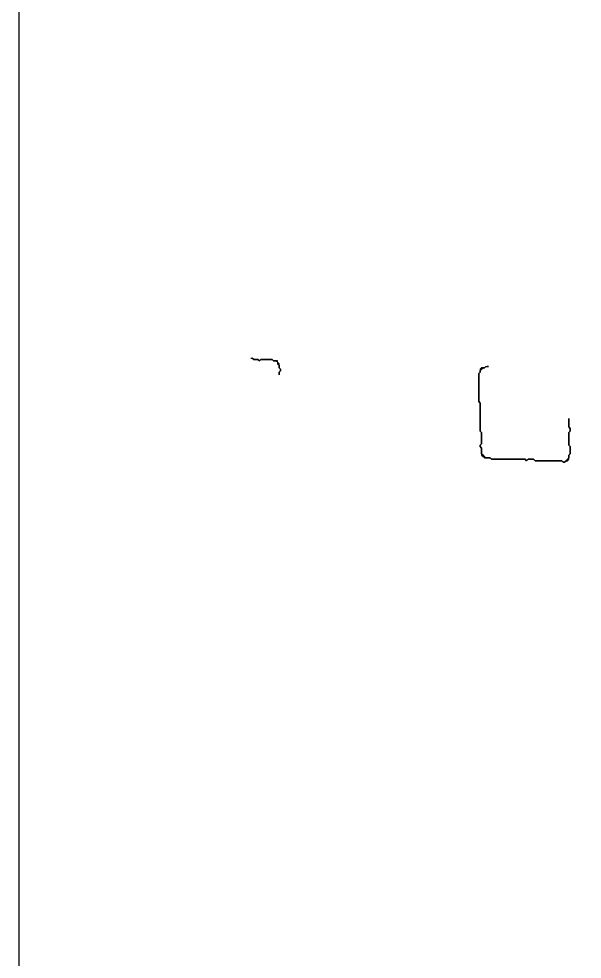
# Model space of a CAD drawing. Header units: metres. Extents: x 0 to 600, y 0 to 400.
# Drawn here: x 0 to 59.6, y 201 to 300.5 of the extents above; entities that cross this region are included whole.
import ezdxf

# ---------------------------------------------------------------- set-up
doc = ezdxf.new("R2010")
doc.units = ezdxf.units.M

msp = doc.modelspace()

# ---------------------------------------------------------------- linework, layer by layer
for points in [[(0, 0), (600, 0), (600, 400), (0, 400), (0, 0)], [(24.554, 264.583), (24.702, 264.583), (24.851, 264.435), (25, 264.435), (25.149, 264.435), (25.298, 264.435), (25.446, 264.286), (25.595, 264.435), (25.744, 264.435), (25.893, 264.435), (26.042, 264.435), (26.19, 264.435), (26.339, 264.435), (26.488, 264.435), (26.637, 264.435), (26.786, 264.435), (26.935, 264.286), (27.083, 264.286), (27.232, 264.286), (27.381, 264.137), (27.381, 263.988), (27.53, 263.839), (27.53, 263.69), (27.53, 263.542), (27.679, 263.393), (27.679, 263.244), (27.53, 263.095), (27.53, 262.946), (27.53, 262.798), (27.53, 262.946), (27.53, 263.095), (27.679, 263.244), (27.679, 263.393), (27.53, 263.542), (27.53, 263.69), (27.53, 263.839), (27.53, 263.988), (27.381, 264.137), (27.381, 264.286), (27.232, 264.286), (27.083, 264.286), (26.935, 264.286), (26.786, 264.435), (26.637, 264.435), (26.488, 264.435), (26.339, 264.435), (26.19, 264.435), (26.042, 264.435), (25.893, 264.435), (25.744, 264.435), (25.595, 264.435), (25.446, 264.286), (25.298, 264.435), (25.149, 264.435), (25, 264.435), (24.851, 264.435), (24.702, 264.583)], [(49.405, 263.69), (49.256, 263.542), (49.107, 263.542), (48.958, 263.542), (48.81, 263.393), (48.81, 263.244), (48.81, 263.095), (48.661, 262.946), (48.661, 262.798), (48.661, 262.649), (48.661, 262.5), (48.661, 262.351), (48.661, 262.202), (48.661, 262.054), (48.661, 261.905), (48.661, 261.756), (48.661, 261.607), (48.661, 261.458), (48.661, 261.31), (48.661, 261.161), (48.661, 261.012), (48.661, 260.863), (48.661, 260.714), (48.661, 260.565), (48.661, 260.417), (48.661, 260.268), (48.661, 260.119), (48.661, 259.97), (48.81, 259.821), (48.81, 259.673), (48.81, 259.524), (48.81, 259.375), (48.81, 259.226), (48.81, 259.077), (48.81, 258.929), (48.81, 258.78), (48.81, 258.631), (48.81, 258.482), (48.81, 258.333), (48.81, 258.185), (48.81, 258.036), (48.81, 257.887), (48.81, 257.738), (48.81, 257.589), (48.81, 257.44), (48.81, 257.292), (48.81, 257.143), (48.81, 256.994), (48.81, 256.845), (48.958, 256.696), (48.958, 256.548), (48.958, 256.399), (48.958, 256.25), (48.958, 256.101), (48.958, 255.952), (48.958, 255.804), (48.958, 255.655), (48.958, 255.506), (48.81, 255.357), (48.81, 255.208), (48.958, 255.06), (48.958, 254.911), (48.958, 254.762), (48.958, 254.613), (48.958, 254.464), (48.958, 254.315), (49.107, 254.167), (49.256, 254.018), (49.405, 254.018), (49.554, 254.018), (49.702, 254.018), (49.851, 254.018), (50, 253.869), (50.149, 253.869), (50.298, 253.869), (50.446, 253.869), (50.595, 253.869), (50.744, 253.869), (50.893, 253.869), (51.042, 253.869), (51.19, 253.869), (51.339, 253.869), (51.488, 253.869), (51.637, 253.869), (51.786, 253.869), (51.935, 253.869), (52.083, 253.869), (52.232, 253.869), (52.381, 253.869), (52.53, 253.869), (52.679, 253.869), (52.827, 253.869), (52.976, 253.869), (53.125, 253.869), (53.274, 253.869), (53.423, 253.869), (53.571, 253.869), (53.72, 253.72), (53.869, 253.869), (54.018, 253.869), (54.167, 253.869), (54.315, 253.869), (54.464, 253.869), (54.613, 253.72), (54.762, 253.72), (54.911, 253.72), (55.06, 253.72), (55.208, 253.72), (55.357, 253.72), (55.506, 253.72), (55.655, 253.72), (55.804, 253.72), (55.952, 253.72), (56.101, 253.72), (56.25, 253.72), (56.399, 253.72), (56.548, 253.72), (56.696, 253.72), (56.845, 253.72), (56.994, 253.72), (57.143, 253.72), (57.292, 253.72), (57.44, 253.72), (57.589, 253.571), (57.738, 253.571), (57.887, 253.72), (58.036, 253.72), (58.185, 253.869), (58.185, 254.018), (58.185, 254.167), (58.185, 254.315), (58.333, 254.464), (58.333, 254.613), (58.333, 254.762), (58.333, 254.911), (58.333, 255.06), (58.333, 255.208), (58.185, 255.357), (58.185, 255.506), (58.185, 255.655), (58.185, 255.804), (58.185, 255.952), (58.185, 256.101), (58.185, 256.25), (58.185, 256.399), (58.185, 256.548), (58.185, 256.696), (58.333, 256.845), (58.333, 256.994), (58.333, 257.143), (58.185, 257.292), (58.185, 257.44), (58.185, 257.589), (58.185, 257.738), (58.185, 257.887), (58.185, 258.036), (58.185, 258.185), (58.185, 258.036), (58.185, 257.887), (58.185, 257.738), (58.185, 257.589), (58.185, 257.44), (58.185, 257.292), (58.333, 257.143), (58.333, 256.994), (58.333, 256.845), (58.185, 256.696), (58.185, 256.548), (58.185, 256.399), (58.185, 256.25), (58.185, 256.101), (58.185, 255.952), (58.185, 255.804), (58.185, 255.655), (58.185, 255.506), (58.185, 255.357), (58.333, 255.208), (58.333, 255.06), (58.333, 254.911), (58.333, 254.762), (58.333, 254.613), (58.333, 254.464), (58.185, 254.315), (58.185, 254.167), (58.185, 254.018), (58.036, 253.869), (57.887, 253.72), (57.738, 253.571), (57.589, 253.571), (57.44, 253.72), (57.292, 253.72), (57.143, 253.72), (56.994, 253.72), (56.845, 253.72), (56.696, 253.72), (56.548, 253.72), (56.399, 253.72), (56.25, 253.72), (56.101, 253.72), (55.952, 253.72), (55.804, 253.72), (55.655, 253.72), (55.506, 253.72), (55.357, 253.72), (55.208, 253.72), (55.06, 253.72), (54.911, 253.72), (54.762, 253.72), (54.613, 253.72), (54.464, 253.869), (54.315, 253.869), (54.167, 253.869), (54.018, 253.869), (53.869, 253.869), (53.72, 253.72), (53.571, 253.869), (53.423, 253.869), (53.274, 253.869), (53.125, 253.869), (52.976, 253.869), (52.827, 253.869), (52.679, 253.869), (52.53, 253.869), (52.381, 253.869), (52.232, 253.869), (52.083, 253.869), (51.935, 253.869), (51.786, 253.869), (51.637, 253.869), (51.488, 253.869), (51.339, 253.869), (51.19, 253.869), (51.042, 253.869), (50.893, 253.869), (50.744, 253.869), (50.595, 253.869), (50.446, 253.869), (50.298, 253.869), (50.149, 253.869), (50, 253.869), (49.851, 254.018), (49.702, 254.018), (49.554, 254.018), (49.405, 254.018), (49.256, 254.167), (49.107, 254.315), (48.958, 254.464), (48.958, 254.613), (48.958, 254.762), (48.958, 254.911), (48.958, 255.06), (48.81, 255.208), (48.81, 255.357), (48.958, 255.506), (48.958, 255.655), (48.958, 255.804), (48.958, 255.952), (48.958, 256.101), (48.958, 256.25), (48.958, 256.399), (48.958, 256.548), (48.958, 256.696), (48.81, 256.845), (48.81, 256.994), (48.81, 257.143), (48.81, 257.292), (48.81, 257.44), (48.81, 257.589), (48.81, 257.738), (48.81, 257.887), (48.81, 258.036), (48.81, 258.185), (48.81, 258.333), (48.81, 258.482), (48.81, 258.631), (48.81, 258.78), (48.81, 258.929), (48.81, 259.077), (48.81, 259.226), (48.81, 259.375), (48.81, 259.524), (48.81, 259.673), (48.81, 259.821), (48.661, 259.97), (48.661, 260.119), (48.661, 260.268), (48.661, 260.417), (48.661, 260.565), (48.661, 260.714), (48.661, 260.863), (48.661, 261.012), (48.661, 261.161), (48.661, 261.31), (48.661, 261.458), (48.661, 261.607), (48.661, 261.756), (48.661, 261.905), (48.661, 262.054), (48.661, 262.202), (48.661, 262.351), (48.661, 262.5), (48.661, 262.649), (48.661, 262.798), (48.661, 262.946), (48.81, 263.095), (48.81, 263.244), (48.958, 263.393), (49.107, 263.542), (49.256, 263.542), (49.405, 263.69), (49.554, 263.69), (49.702, 263.69), (49.554, 263.69)]]:
    msp.add_lwpolyline(points)

doc.saveas('drawing.dxf')
